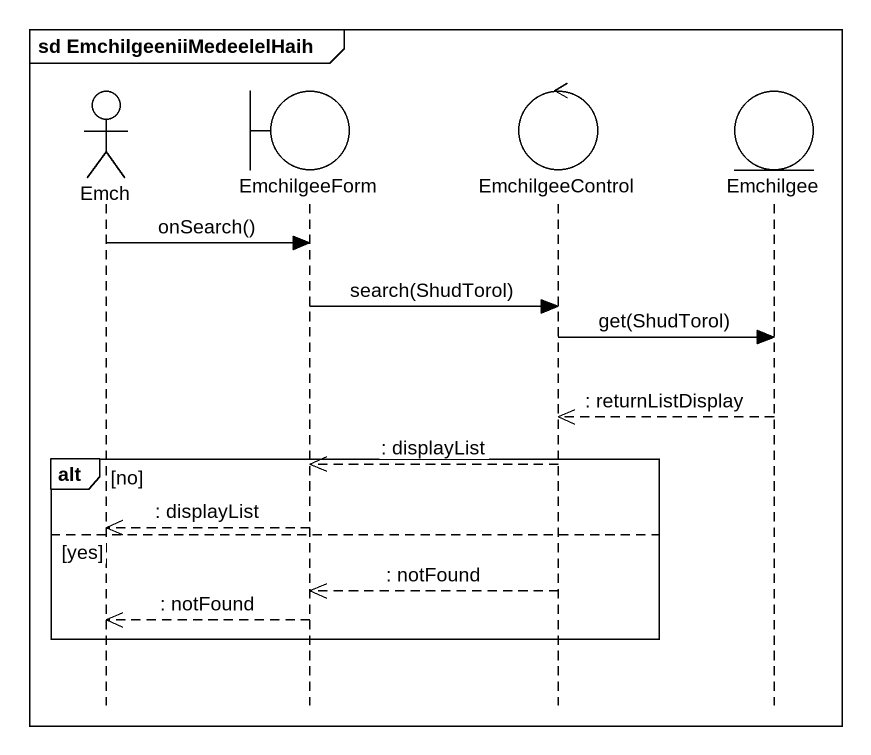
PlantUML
@startuml
mainframe sd EmchilgeeniiMedeelelHaih
hide footbox
actor Emch
boundary EmchilgeeForm
control EmchilgeeControl
entity Emchilgee

Emch -> EmchilgeeForm : onSearch()
EmchilgeeForm -> EmchilgeeControl : search(ShudTorol)
EmchilgeeControl -> Emchilgee : get(ShudTorol)
Emchilgee -->> EmchilgeeControl : : returnListDisplay
alt no
  EmchilgeeControl -->> EmchilgeeForm : : displayList
  EmchilgeeForm -->> Emch : : displayList
else yes
  EmchilgeeControl -->> EmchilgeeForm : : notFound
  EmchilgeeForm -->> Emch : : notFound
end
@enduml
